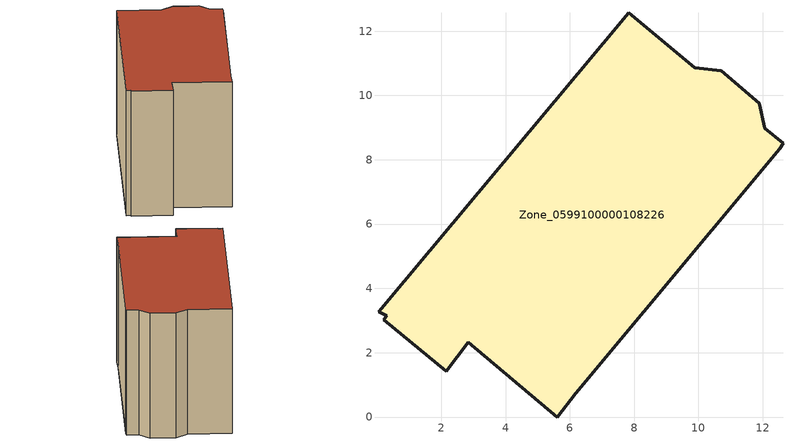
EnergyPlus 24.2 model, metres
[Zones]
Zone_0599100000108226
 floor ground (C_G): 12.52,8.34 6.18,0.74 5.61,0 2.84,2.33 2.16,1.43 0.22,3.03 0.31,3.14 0.05,3.27 7.83,12.57 9.89,10.86 10.71,10.78 11.9,9.77 12.07,8.97 12.63,8.52 z0
 wall outside (C_F): 11.9,9.77 10.71,10.78 9.89,10.86 7.83,12.57 0.05,3.27 0.31,3.14 0.22,3.03 2.16,1.43 2.84,2.33 5.61,0 6.18,0.74 12.52,8.34 12.63,8.52 12.07,8.97 11.9,9.77 z0:8.07
 roof outside (C_R): 6.18,0.74 12.52,8.34 12.63,8.52 12.07,8.97 11.9,9.77 10.71,10.78 9.89,10.86 7.83,12.57 0.05,3.27 0.31,3.14 0.22,3.03 2.16,1.43 2.84,2.33 5.61,0 z8.07
[BUILDING]
Pand.0599100000108226: North Axis=0; Terrain=City; Loads Convergence Tolerance Value=0.04; Temperature Convergence Tolerance Value=0.4; Solar Distribution=FullExterior; Maximum Number of Warmup Days=25; Minimum Number of Warmup Days=1
[Site:Location]
Rotterdam.The.Hague.AP_ZH_NLD Design_Conditions: Latitude=51.96; Longitude=4.45; Time Zone=1; Elevation=-4.5
[SITE:GROUNDTEMPERATURE:BUILDINGSURFACE]
18, 18, 18, 18, 18, 18, 18, 18, 18, 18, 18, 18
[MATERIAL] Thermal Absorptance=0.9; Solar Absorptance=0.7; Visible Absorptance=0.7
Name | Roughness | Thickness | Conductivity | Density | Specific Heat
G.D.1965 | MediumSmooth | 0.15 | 1 | 540 | 1210
F.D.1965 | Rough | 0.3 | 0.857143 | 1920 | 840
R.D.1965 | MediumRough | 0.2 | 0.08 | 1500 | 1000
[CONSTRUCTION]
C_G: G.D.1965
C_F: F.D.1965
C_R: R.D.1965
[ZONE]
Zone_0599100000108226: Type=1; Multiplier=1; Ceiling Height=Autocalculate; Volume=Autocalculate; Floor Area=autocalculate; Part of Total Floor Area=Yes
[ZONEINFILTRATION:DESIGNFLOWRATE]
Infil_Zone_0599100000108226: Zone or ZoneList or Space or SpaceList=Zone_0599100000108226; Schedule=AlwaysOn; Design Flow Rate Calculation Method=Flow/Area; Flow Rate per Floor Area=0.0042; Constant Term Coefficient=1; Temperature Term Coefficient=0; Velocity Term Coefficient=0; Velocity Squared Term Coefficient=0
[HVACTEMPLATE:ZONE:IDEALLOADSAIRSYSTEM]
Zone_0599100000108226: Maximum Heating Supply Air Temperature=50; Minimum Cooling Supply Air Temperature=13; Maximum Heating Supply Air Humidity Ratio=0.0156; Minimum Cooling Supply Air Humidity Ratio=0.0077; Heating Limit=NoLimit; Cooling Limit=NoLimit; Dehumidification Control Type=ConstantSensibleHeatRatio; Cooling Sensible Heat Ratio=0.7; Dehumidification Setpoint=60; Humidification Control Type=None; Humidification Setpoint=30; Outdoor Air Method=None; Outdoor Air Flow Rate per Person=0.00944; Outdoor Air Flow Rate per Zone Floor Area=0; Outdoor Air Flow Rate per Zone=0; Demand Controlled Ventilation Type=None; Outdoor Air Economizer Type=NoEconomizer; Heat Recovery Type=None; Sensible Heat Recovery Effectiveness=0.7; Latent Heat Recovery Effectiveness=0.65
[ZONECONTROL:THERMOSTAT]
ThermostatControl_Zone_0599100000108226: Zone or ZoneList=Zone_0599100000108226; Control Type Schedule=DualSetpointControlType; Control 1=Thermostat_Zone_0599100000108226; Temperature Difference Between Cutout And Setpoint=0
[THERMOSTATSETPOINT:DUALSETPOINT]
Thermostat_Zone_0599100000108226: Heating Setpoint Temperature Schedule=HeatingSetpoint_Zone_0599100000108226; Cooling Setpoint Temperature Schedule=CoolingSetpoint_Zone_0599100000108226
[SCHEDULE:COMPACT]
HeatingSetpoint_Zone_0599100000108226: Through: 12/31, For: AllDays, Until: 24:00, 21
CoolingSetpoint_Zone_0599100000108226: Through: 12/31, For: AllDays, Until: 24:00, 24
DualSetpointControlType: Through: 12/31, For: AllDays, Until: 24:00, 4
AlwaysOn: Through: 12/31, For: AllDays, Until: 24:00, 1
